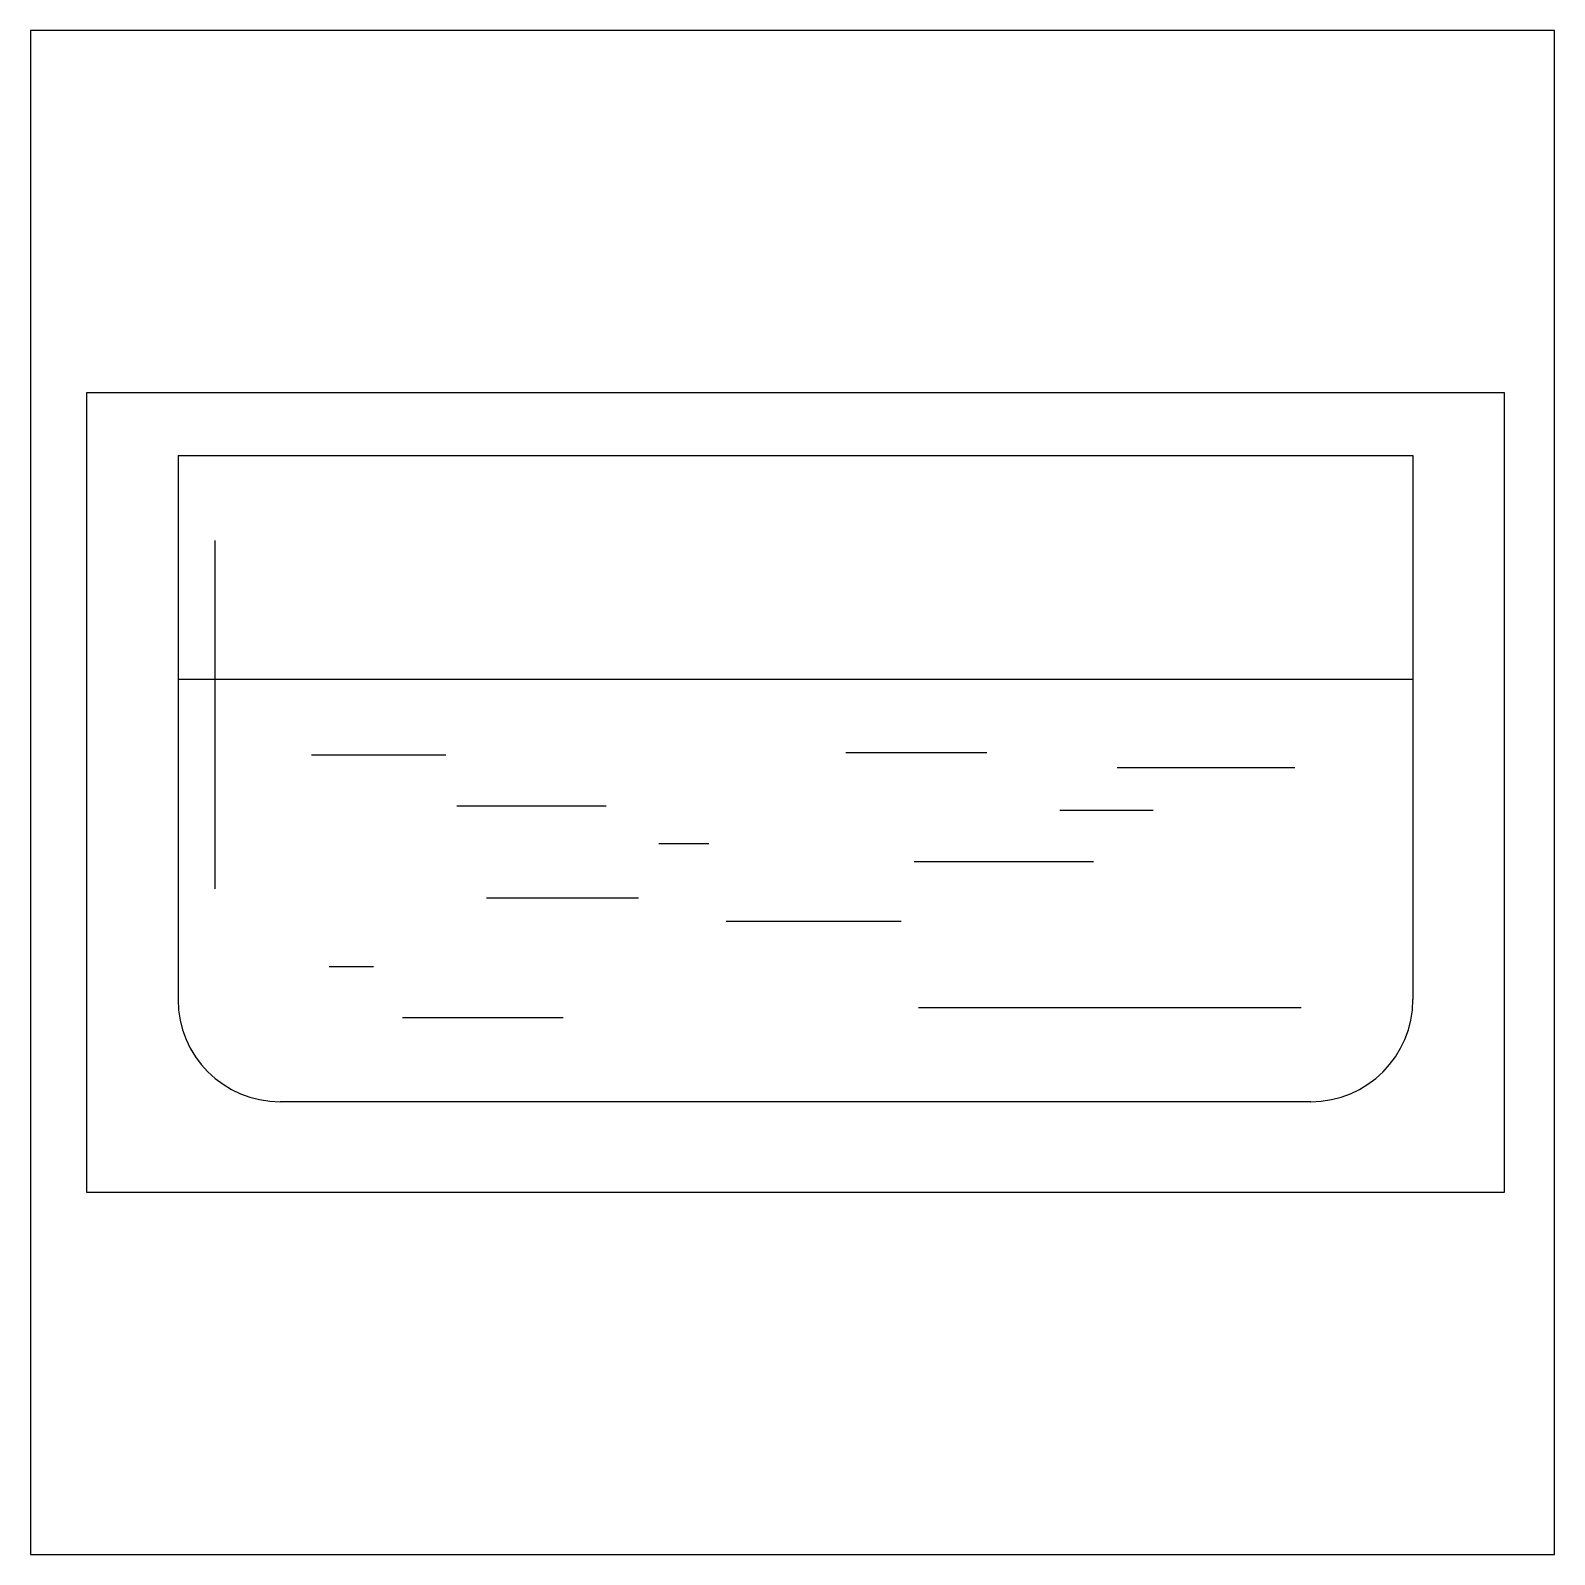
# Model space of a CAD drawing. Header units: millimetres. Extents: x 0 to 1000, y 0 to 1000.
import ezdxf

# ---------------------------------------------------------------- set-up
doc = ezdxf.new("R2010")
doc.units = ezdxf.units.MM
doc.layers.get('0').update_dxf_attribs({"color": 2})
doc.layers.add('1', color=1, linetype='Continuous')
doc.layers.add('3', color=7, linetype='Continuous')

msp = doc.modelspace()

# ---------------------------------------------------------------- linework, layer by layer
at = {"color": 2}
msp.add_lwpolyline([(0, 0), (1000, 0), (1000, 1000), (0, 1000)], close=True, dxfattribs=at)
at = {"layer": '1', "color": 1}
for p, q in [((36.7, 762.3), (36.7, 237.7)), ((967.2, 762.3), (36.7, 762.3)), ((967.2, 237.7), (967.2, 762.3)), ((36.7, 237.7), (967.2, 237.7))]:
    msp.add_line(p, q, dxfattribs=at)
at = {"layer": '3'}
for p, q in [((96.8, 721.1), (96.8, 364.1)), ((96.8, 721.1), (907, 721.1)), ((907, 721.1), (907, 364.1)), ((120.9, 665.3), (120.9, 436.9)), ((96.8, 574.4), (907, 574.4)), ((184.3, 524.8), (272.6, 524.8)), ((535, 526.2), (627.5, 526.2)), ((713.1, 516.4), (829.5, 516.4)), ((279.7, 491.2), (377.8, 491.2)), ((675.5, 488.5), (736.6, 488.5)), ((412.4, 466.6), (445.1, 466.6)), ((579.8, 454.7), (697.6, 454.7)), ((299.3, 430.9), (398.9, 430.9)), ((456.4, 415.5), (571.4, 415.5)), ((195.9, 385.9), (225.1, 385.9)), ((244.2, 352.3), (349.5, 352.3)), ((582.7, 359), (833.8, 359)), ((163.8, 297.2), (840.1, 297.2))]:
    msp.add_line(p, q, dxfattribs=at)
for centre, start, end in [((163.8, 364.1), 180, 270), ((840.1, 364.1), 270, 0)]:
    msp.add_arc(centre, 67, start, end, dxfattribs=at)

doc.saveas('drawing.dxf')
